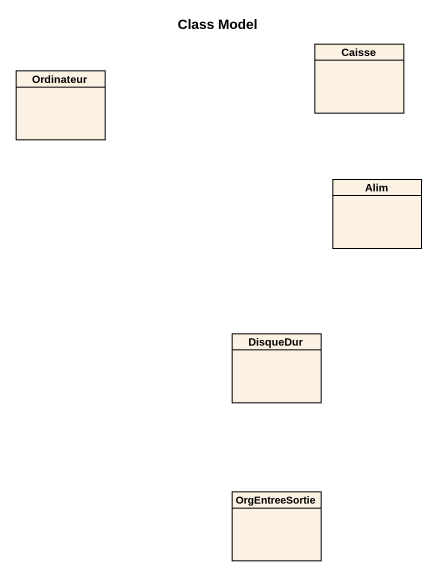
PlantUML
@startuml
title Class Model
hide circle
hide empty members
class Ordinateur
class Caisse
class Alim
class DisqueDur
class OrgEntreeSortie
@enduml
